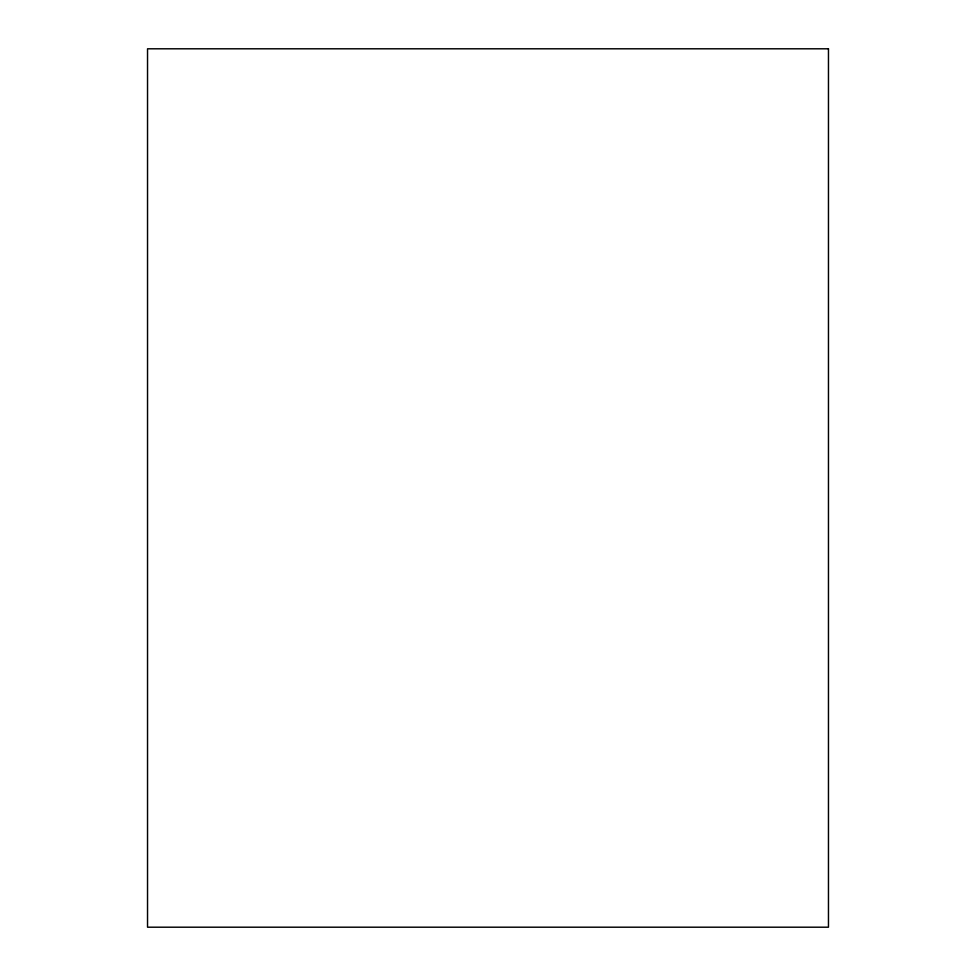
<?xml version="1.0" encoding="UTF-8"?>
<svg xmlns="http://www.w3.org/2000/svg" width="976" height="976" viewBox="0 0 976 976"><rect width="100%" height="100%" fill="white"/><g stroke="black" fill="none" stroke-linecap="round" stroke-linejoin="round"><path stroke-width="1.46" d="M828.465 48.8L147.535 48.8L147.535 927.2L828.465 927.2L828.465 48.8"/></g></svg>
